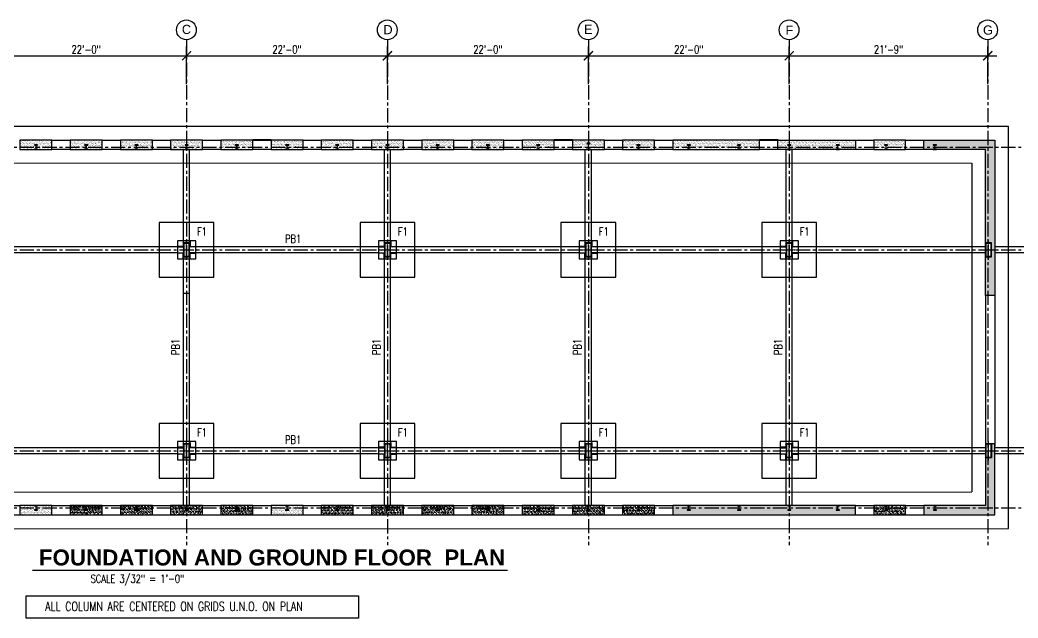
# Model space of a CAD drawing. Header units: inches. Extents: x 53231 to 57580, y 9630 to 11039.
# Drawn here: x 54947 to 56259, y 10253 to 11039 of the extents above; entities that cross this region are included whole.
import ezdxf
from ezdxf.enums import TextEntityAlignment as Align

# ---------------------------------------------------------------- set-up
doc = ezdxf.new("R2010")
doc.units = ezdxf.units.IN
doc.header["$MEASUREMENT"] = 0
doc.linetypes.add('CENTER', pattern=[2, 1.25, -0.25, 0.25, -0.25])
for name, color, linetype in [('A-HATCH RCC', 8, 'Continuous'), ('A-TEXT-P', 242, 'Continuous'), ('A-WALL-BLWK', 33, 'Continuous'), ('A-WALL-RAMPED EARTH', 4, 'Continuous'), ('A-WIN', 1, 'Continuous'), ('COLUMN', 4, 'Continuous'), ('GC', 3, 'Continuous'), ('Grid line', 1, 'CENTER'), ('GT', 4, 'Continuous'), ('HATCH', 253, 'Continuous'), ('L', 2, 'Continuous'), ('N-DIM-Z', 126, 'Continuous'), ('WALL', 7, 'Continuous')]:
    doc.layers.add(name, color=color, linetype=linetype)
doc.styles.add('3-32', font='simplex.shx', dxfattribs={"width": 0.75, "height": 10.6666})
doc.styles.add('ARIAL', font='arial.ttf')
doc.styles.add('dim', font='arial.ttf')
doc.dimstyles.new('3-32', dxfattribs={"dimtxt": 10.666667, "dimasz": 12, "dimexe": 12, "dimexo": 4, "dimgap": 2, "dimtad": 1, "dimdec": 4, "dimzin": 3, "dimdsep": 46, "dimlunit": 4, "dimtxsty": '3-32', "dimblk": 'ARCHTICK', "dimcen": 0.046875, "dimdle": 12, "dimclrd": 1, "dimclre": 1, "dimclrt": 2, "dimadec": 0, "dimazin": 0, "dimtfac": 0.75, "dimtdec": 4, "dimtmove": 2, "dimatfit": 3, "dimldrblk": 'ARCHTICK', "dimfxl": 1, "dimfrac": 1, "dimtolj": 1, "dimtzin": 0, "dimlwd": -1, "dimlwe": -1, "dimarcsym": 0})
pattern_1 = [(30.5, (0, 0), (0.2584454, 2.88020771), [0, -2.28, 0, -2.55, 0, -2.4375]), (0.5, (0, 0), (3.15077722, 3.87814304), [0, -1.23, 0, -2.055, 0, -0.7875]), (320.5, (-1.8312, 0.2248), (4.63742878, -0.56085233), [0, -0.75, 0, -2.7, 0, -3.525]), (310.5, (-1.8312, 0.225), (4.6360217, 0.75716824), [0, -0.375, 0, -1.77, 0, -2.025])]
pattern_2 = [(45, (0, 0), (-0.265165, 0.265165), [])]

# ---------------------------------------------------------------- blocks, each defined once
blk = doc.blocks.new('_ARCHTICK')
at = {"color": 0, "linetype": 'ByBlock', "const_width": 0.15}
blk.add_lwpolyline([(-0.5, -0.5), (0.5, 0.5)], dxfattribs=at)
blk = doc.blocks.new('*D11')
at = {"layer": 'DEFPOINTS', "color": 0, "transparency": 16777216}
for p in [(55166.2, 10991.8), (54902.2, 10950.3), (55166.2, 10950.3)]:
    blk.add_point(p, dxfattribs=at)
at = {"layer": 'N-DIM-Z', "color": 1, "transparency": 16777216}
for p, q in [((54902.2, 10954.3), (54902.2, 11003.8)), ((55166.2, 10954.3), (55166.2, 11003.8)), ((54890.2, 10991.8), (55178.2, 10991.8))]:
    blk.add_line(p, q, dxfattribs=at)
at = {"layer": 'N-DIM-Z', "color": 1, "transparency": 16777216, "xscale": 12, "yscale": 12, "zscale": 12, "rotation": 180}
blk.add_blockref('_ARCHTICK', (54902.2, 10991.8), dxfattribs=at)
at = {"layer": 'N-DIM-Z', "color": 1, "transparency": 16777216, "xscale": 12, "yscale": 12, "zscale": 12}
blk.add_blockref('_ARCHTICK', (55166.2, 10991.8), dxfattribs=at)
at = {"layer": 'N-DIM-Z', "color": 2, "transparency": 16777216, "insert": (55034.2, 11000.1), "char_height": 10.67, "attachment_point": 5, "style": '3-32'}
blk.add_mtext('\\A1;22\'-0"', dxfattribs=at)
blk = doc.blocks.new('*D12')
at = {"layer": 'DEFPOINTS', "color": 0, "transparency": 16777216}
for p in [(55430.2, 10991.8), (55166.2, 10950.3), (55430.2, 10950.3)]:
    blk.add_point(p, dxfattribs=at)
at = {"layer": 'N-DIM-Z', "color": 1, "transparency": 16777216}
for p, q in [((55166.2, 10954.3), (55166.2, 11003.8)), ((55430.2, 10954.3), (55430.2, 11003.8)), ((55154.2, 10991.8), (55442.2, 10991.8))]:
    blk.add_line(p, q, dxfattribs=at)
at = {"layer": 'N-DIM-Z', "color": 1, "transparency": 16777216, "xscale": 12, "yscale": 12, "zscale": 12, "rotation": 180}
blk.add_blockref('_ARCHTICK', (55166.2, 10991.8), dxfattribs=at)
at = {"layer": 'N-DIM-Z', "color": 1, "transparency": 16777216, "xscale": 12, "yscale": 12, "zscale": 12}
blk.add_blockref('_ARCHTICK', (55430.2, 10991.8), dxfattribs=at)
at = {"layer": 'N-DIM-Z', "color": 2, "transparency": 16777216, "insert": (55298.2, 11000.1), "char_height": 10.67, "attachment_point": 5, "style": '3-32'}
blk.add_mtext('\\A1;22\'-0"', dxfattribs=at)
blk = doc.blocks.new('*D13')
at = {"layer": 'DEFPOINTS', "color": 0, "transparency": 16777216}
for p in [(55694.2, 10991.8), (55430.2, 10950.3), (55694.2, 10950.3)]:
    blk.add_point(p, dxfattribs=at)
at = {"layer": 'N-DIM-Z', "color": 1, "transparency": 16777216}
for p, q in [((55430.2, 10954.3), (55430.2, 11003.8)), ((55694.2, 10954.3), (55694.2, 11003.8)), ((55418.2, 10991.8), (55706.2, 10991.8))]:
    blk.add_line(p, q, dxfattribs=at)
at = {"layer": 'N-DIM-Z', "color": 1, "transparency": 16777216, "xscale": 12, "yscale": 12, "zscale": 12, "rotation": 180}
blk.add_blockref('_ARCHTICK', (55430.2, 10991.8), dxfattribs=at)
at = {"layer": 'N-DIM-Z', "color": 1, "transparency": 16777216, "xscale": 12, "yscale": 12, "zscale": 12}
blk.add_blockref('_ARCHTICK', (55694.2, 10991.8), dxfattribs=at)
at = {"layer": 'N-DIM-Z', "color": 2, "transparency": 16777216, "insert": (55562.2, 11000.1), "char_height": 10.67, "attachment_point": 5, "style": '3-32'}
blk.add_mtext('\\A1;22\'-0"', dxfattribs=at)
blk = doc.blocks.new('*D14')
at = {"layer": 'DEFPOINTS', "color": 0, "transparency": 16777216}
for p in [(55958.2, 10991.8), (55694.2, 10950.3), (55958.2, 10950.3)]:
    blk.add_point(p, dxfattribs=at)
at = {"layer": 'N-DIM-Z', "color": 1, "transparency": 16777216}
for p, q in [((55694.2, 10954.3), (55694.2, 11003.8)), ((55958.2, 10954.3), (55958.2, 11003.8)), ((55682.2, 10991.8), (55970.2, 10991.8))]:
    blk.add_line(p, q, dxfattribs=at)
at = {"layer": 'N-DIM-Z', "color": 1, "transparency": 16777216, "xscale": 12, "yscale": 12, "zscale": 12, "rotation": 180}
blk.add_blockref('_ARCHTICK', (55694.2, 10991.8), dxfattribs=at)
at = {"layer": 'N-DIM-Z', "color": 1, "transparency": 16777216, "xscale": 12, "yscale": 12, "zscale": 12}
blk.add_blockref('_ARCHTICK', (55958.2, 10991.8), dxfattribs=at)
at = {"layer": 'N-DIM-Z', "color": 2, "transparency": 16777216, "insert": (55826.2, 11000.1), "char_height": 10.67, "attachment_point": 5, "style": '3-32'}
blk.add_mtext('\\A1;22\'-0"', dxfattribs=at)
blk = doc.blocks.new('*D15')
at = {"layer": 'DEFPOINTS', "color": 0, "transparency": 16777216}
for p in [(56219.2, 10991.8), (55958.2, 10950.3), (56219.2, 10950.3)]:
    blk.add_point(p, dxfattribs=at)
at = {"layer": 'N-DIM-Z', "color": 1, "transparency": 16777216}
for p, q in [((55958.2, 10954.3), (55958.2, 11003.8)), ((56219.2, 10954.3), (56219.2, 11003.8)), ((55946.2, 10991.8), (56231.2, 10991.8))]:
    blk.add_line(p, q, dxfattribs=at)
at = {"layer": 'N-DIM-Z', "color": 1, "transparency": 16777216, "xscale": 12, "yscale": 12, "zscale": 12, "rotation": 180}
blk.add_blockref('_ARCHTICK', (55958.2, 10991.8), dxfattribs=at)
at = {"layer": 'N-DIM-Z', "color": 1, "transparency": 16777216, "xscale": 12, "yscale": 12, "zscale": 12}
blk.add_blockref('_ARCHTICK', (56219.2, 10991.8), dxfattribs=at)
at = {"layer": 'N-DIM-Z', "color": 2, "transparency": 16777216, "insert": (56088.7, 11000.1), "char_height": 10.67, "attachment_point": 5, "style": '3-32'}
blk.add_mtext('\\A1;21\'-9"', dxfattribs=at)
blk = doc.blocks.new('A$C77EE556A')
at = {"layer": 'HATCH'}
h = blk.add_hatch(dxfattribs=at)
h.set_pattern_fill('_USER', color=1, scale=0.375, angle=45, style=0, pattern_type=0)
h.set_pattern_definition(pattern_2)
h.paths.add_polyline_path([(0.5, -0.5), (0.5, -17.5), (7.5, -17.5), (7.5, -0.5)], flags=16)
h.paths.add_polyline_path([(0, 0), (0, -18), (8, -18), (8, 0)])
at = {"layer": 'COLUMN'}
blk.add_lwpolyline([(0, 0), (0, -18), (8, -18), (8, 0), (0, 0)], dxfattribs=at)
blk.add_lwpolyline([(0.5, -0.5), (0.5, -17.5), (7.5, -17.5), (7.5, -0.5)], close=True, dxfattribs=at)
at = {"layer": 'Grid line'}
for p, q in [((4, -22), (4, 4)), ((-4, -9), (12, -9))]:
    blk.add_line(p, q, dxfattribs=at)
blk = doc.blocks.new('A$C48294E53')
at = {"layer": 'COLUMN', "color": 4}
blk.add_lwpolyline([(2.2, 7.6), (3.6, 7.6, -0.414214), (3.8, 7.4), (3.8, 2.5, -0.414214), (3.6, 2.3), (2.2, 2.3, 0.414214), (2, 2.2), (2, 2), (6.2, 2), (6.2, 2.2, 0.414214), (6, 2.3), (4.4, 2.3, -0.414214), (4.2, 2.5), (4.2, 7.4, -0.414214), (4.4, 7.6), (6, 7.6, 0.414214), (6.2, 7.8), (6.2, 8), (2, 8), (2, 7.8, 0.414214)], format="xyb", close=True, dxfattribs=at)
blk = doc.blocks.new('A$C0EAF4FF9')
at = {"layer": 'Grid line'}
h = blk.add_hatch(dxfattribs=at)
h.set_pattern_fill('_USER', color=256, scale=0.25, angle=45, style=0, pattern_type=0)
h.set_pattern_definition([(45, (0, 0), (-0.176777, 0.176777), [])])
edge = h.paths.add_edge_path()
edge.add_line((2.2, 7.7), (3.6, 7.7))
edge.add_arc((3.6, 7.5), 0.188, 0, 90, ccw=False)
edge.add_line((3.8, 7.5), (3.8, 2.6))
edge.add_arc((3.6, 2.6), 0.188, -90, 0, ccw=False)
edge.add_line((3.6, 2.4), (2.2, 2.4))
edge.add_arc((2.2, 2.2), 0.187, 90, 180)
edge.add_line((2, 2.2), (2, 2.1))
edge.add_line((2, 2.1), (6.2, 2.1))
edge.add_line((6.2, 2.1), (6.2, 2.2))
edge.add_arc((6, 2.2), 0.188, 0, 90)
edge.add_line((6, 2.4), (4.4, 2.4))
edge.add_arc((4.4, 2.6), 0.188, 180, 270, ccw=False)
edge.add_line((4.2, 2.6), (4.2, 7.5))
edge.add_arc((4.4, 7.5), 0.188, 90, 180, ccw=False)
edge.add_line((4.4, 7.7), (6, 7.7))
edge.add_arc((6, 7.9), 0.187, 270, 360)
edge.add_line((6.2, 7.9), (6.2, 8.1))
edge.add_line((6.2, 8.1), (2, 8.1))
edge.add_line((2, 8.1), (2, 7.9))
edge.add_arc((2.2, 7.9), 0.188, 180, 270)
blk.add_blockref('A$C48294E53', (0, 0.1), dxfattribs=at)
blk = doc.blocks.new('A$C56BC41D7')
at = {"layer": 'HATCH'}
h = blk.add_hatch(dxfattribs=at)
h.set_pattern_fill('_USER', color=1, scale=0.375, angle=45, style=0, pattern_type=0)
h.set_pattern_definition(pattern_2)
edge = h.paths.add_edge_path()
edge.add_line((0.5, 6.8), (0.5, 0.8))
edge.add_arc((0.8, 0.8), 0.25, 180, 270)
edge.add_line((0.8, 0.5), (6.8, 0.5))
edge.add_arc((6.8, 0.2), 0.25, 0, 90, ccw=False)
edge.add_line((7, 0.2), (7, 0))
edge.add_line((7, 0), (0, 0))
edge.add_line((0, 0), (0, 7))
edge.add_line((0, 7), (0.2, 7))
edge.add_arc((0.2, 6.8), 0.25, 0, 90, ccw=False)
at = {"layer": 'COLUMN', "color": 4}
blk.add_lwpolyline([(0, 0), (0, 7), (0.2, 7, -0.414214), (0.5, 6.8), (0.5, 0.8, 0.414214), (0.8, 0.5), (6.8, 0.5, -0.414214), (7, 0.2), (7, 0)], format="xyb", close=True, dxfattribs=at)
blk = doc.blocks.new('A$C0E0D12C3')
at = {"layer": 'Grid line', "color": 4, "xscale": -1}
blk.add_blockref('A$C56BC41D7', (-4, 4), dxfattribs=at)
at = {"layer": 'Grid line'}
blk.add_blockref('A$C77EE556A', (-4, 9), dxfattribs=at)
at = {"layer": 'Grid line', "color": 4}
blk.add_blockref('A$C56BC41D7', (4, 4), dxfattribs=at)
at = {"layer": 'Grid line', "color": 4, "rotation": 180}
blk.add_blockref('A$C56BC41D7', (-4, -4), dxfattribs=at)
at = {"layer": 'Grid line', "color": 4, "xscale": -1, "rotation": 180}
blk.add_blockref('A$C56BC41D7', (4, -4), dxfattribs=at)

msp = doc.modelspace()

# ---------------------------------------------------------------- hatches: boundary and pattern name
at = {"layer": 'A-HATCH RCC'}
h = msp.add_hatch(dxfattribs=at)
h.set_pattern_fill('AR-SAND,_O', color=8, scale=1.5, angle=353, double=1)
h.set_pattern_definition(pattern_1)
h.paths.add_polyline_path([(54989.19013095, 10868.79055706), (54989.19013095, 10880.79055706), (54947.19013095, 10880.79055706), (54947.19013095, 10868.79055706)])
h = msp.add_hatch(dxfattribs=at)
h.set_pattern_fill('AR-SAND,_O', color=8, scale=1.5, angle=353, double=1)
h.set_pattern_definition(pattern_1)
h.paths.add_polyline_path([(55055.19013095, 10868.79055706), (55055.19013095, 10880.79055706), (55013.19013095, 10880.79055706), (55013.19013095, 10868.79055706)])
h = msp.add_hatch(dxfattribs=at)
h.set_pattern_fill('AR-SAND,_O', color=8, scale=1.5, angle=353, double=1)
h.set_pattern_definition(pattern_1)
h.paths.add_polyline_path([(55121.19013095, 10868.79055706), (55121.19013095, 10880.79055706), (55079.19013095, 10880.79055706), (55079.19013095, 10868.79055706)])
h = msp.add_hatch(dxfattribs=at)
h.set_pattern_fill('AR-SAND,_O', color=8, scale=1.5, angle=353, double=1)
h.set_pattern_definition(pattern_1)
h.paths.add_polyline_path([(55187.19013095, 10868.79055706), (55187.19013095, 10880.79055706), (55145.19013095, 10880.79055706), (55145.19013095, 10868.79055706)])
h = msp.add_hatch(dxfattribs=at)
h.set_pattern_fill('AR-SAND,_O', color=8, scale=1.5, angle=353, double=1)
h.set_pattern_definition(pattern_1)
h.paths.add_polyline_path([(55253.19013095, 10868.79055706), (55253.19013095, 10880.79055706), (55211.19013095, 10880.79055706), (55211.19013095, 10868.79055706)])
h = msp.add_hatch(dxfattribs=at)
h.set_pattern_fill('AR-SAND,_O', color=8, scale=1.5, angle=353, double=1)
h.set_pattern_definition(pattern_1)
h.paths.add_polyline_path([(55319.19013095, 10868.79055706), (55319.19013095, 10880.79055706), (55277.19013095, 10880.79055706), (55277.19013095, 10868.79055706)])
h = msp.add_hatch(dxfattribs=at)
h.set_pattern_fill('AR-SAND,_O', color=8, scale=1.5, angle=353, double=1)
h.set_pattern_definition(pattern_1)
h.paths.add_polyline_path([(55385.19013095, 10868.79055706), (55385.19013095, 10880.79055706), (55343.19013095, 10880.79055706), (55343.19013095, 10868.79055706)])
h = msp.add_hatch(dxfattribs=at)
h.set_pattern_fill('AR-SAND,_O', color=8, scale=1.5, angle=353, double=1)
h.set_pattern_definition(pattern_1)
h.paths.add_polyline_path([(55451.19013095, 10868.79055706), (55451.19013095, 10880.79055706), (55409.19013095, 10880.79055706), (55409.19013095, 10868.79055706)])
h = msp.add_hatch(dxfattribs=at)
h.set_pattern_fill('AR-SAND,_O', color=8, scale=1.5, angle=353, double=1)
h.set_pattern_definition(pattern_1)
h.paths.add_polyline_path([(55517.19013095, 10868.79055706), (55517.19013095, 10880.79055706), (55475.19013095, 10880.79055706), (55475.19013095, 10868.79055706)])
h = msp.add_hatch(dxfattribs=at)
h.set_pattern_fill('AR-SAND,_O', color=8, scale=1.5, angle=353, double=1)
h.set_pattern_definition(pattern_1)
h.paths.add_polyline_path([(55583.19013095, 10868.79055706), (55583.19013095, 10880.79055706), (55541.19013095, 10880.79055706), (55541.19013095, 10868.79055706)])
h = msp.add_hatch(dxfattribs=at)
h.set_pattern_fill('AR-SAND,_O', color=8, scale=1.5, angle=353, double=1)
h.set_pattern_definition(pattern_1)
h.paths.add_polyline_path([(55649.19013095, 10868.79055706), (55649.19013095, 10880.79055706), (55607.19013095, 10880.79055706), (55607.19013095, 10868.79055706)])
h = msp.add_hatch(dxfattribs=at)
h.set_pattern_fill('AR-SAND,_O', color=8, scale=1.5, angle=353, double=1)
h.set_pattern_definition(pattern_1)
h.paths.add_polyline_path([(55715.19013095, 10868.79055706), (55715.19013095, 10880.79055706), (55673.19013095, 10880.79055706), (55673.19013095, 10868.79055706)])
h = msp.add_hatch(dxfattribs=at)
h.set_pattern_fill('AR-SAND,_O', color=8, scale=1.5, angle=353, double=1)
h.set_pattern_definition(pattern_1)
h.paths.add_polyline_path([(55781.19013095, 10868.79055706), (55781.19013095, 10880.79055706), (55739.19013095, 10880.79055706), (55739.19013095, 10868.79055706)])
h = msp.add_hatch(dxfattribs=at)
h.set_pattern_fill('AR-SAND,_O', color=8, scale=1.5, angle=353, double=1)
h.set_pattern_definition(pattern_1)
h.paths.add_polyline_path([(55919.19013095, 10875.79055706), (55919.19013095, 10880.79055706), (55805.19013095, 10880.79055706), (55805.19013095, 10868.79055706), (55919.19013095, 10868.79055706)])
h = msp.add_hatch(dxfattribs=at)
h.set_pattern_fill('AR-SAND,_O', color=8, scale=1.5, angle=353, double=1)
h.set_pattern_definition(pattern_1)
h.paths.add_polyline_path([(55943.19013095, 10880.79055706), (56045.19013095, 10880.79055706), (56045.19013095, 10868.79055706), (55943.19013095, 10868.79055706), (55943.19013095, 10875.79055706)])
h = msp.add_hatch(dxfattribs=at)
h.set_pattern_fill('AR-SAND,_O', color=8, scale=1.5, angle=353, double=1)
h.set_pattern_definition(pattern_1)
h.paths.add_polyline_path([(56111.19013095, 10868.79055706), (56111.19013095, 10880.79055706), (56069.19013095, 10880.79055706), (56069.19013095, 10868.79055706)])
h = msp.add_hatch(dxfattribs=at)
h.set_pattern_fill('AR-SAND,_O', color=8, scale=1.5, angle=353, double=1)
h.set_pattern_definition(pattern_1)
h.paths.add_polyline_path([(56216.19013095, 10727.79055706), (56224.19013095, 10727.79055706), (56224.19013095, 10745.79055706), (56216.19013095, 10745.79055706), (56216.19013095, 10868.79055706), (56135.19013095, 10868.79055706), (56135.19013095, 10880.79055706), (56228.19013095, 10880.79055706), (56228.19013095, 10676.79055706), (56216.19013095, 10676.79055706)])
h = msp.add_hatch(dxfattribs=at)
h.set_pattern_fill('AR-SAND,_O', color=8, scale=1.5, angle=353, double=1)
h.set_pattern_definition(pattern_1)
h.paths.add_polyline_path([(56224.19013095, 10481.79055706), (56224.19013095, 10463.79055706), (56216.19013095, 10463.79055706), (56216.19013095, 10400.79055706), (56135.19013095, 10400.79055706), (56135.19013095, 10388.79055706), (56228.19013095, 10388.79055706), (56228.19013095, 10481.79055706)])
h = msp.add_hatch(dxfattribs=at)
h.set_pattern_fill('AR-SAND,_O', color=8, scale=1.5, angle=353, double=1)
h.set_pattern_definition(pattern_1)
h.paths.add_polyline_path([(54989.19013095, 10388.79055706), (54989.19013095, 10400.79055706), (54947.19013095, 10400.79055706), (54947.19013095, 10388.79055706)])
h = msp.add_hatch(dxfattribs=at)
h.set_pattern_fill('AR-SAND,_O', color=8, scale=1.5, angle=353, double=1)
h.set_pattern_definition(pattern_1)
h.paths.add_polyline_path([(55055.19013095, 10388.79055706), (55055.19013095, 10400.79055706), (55013.19013095, 10400.79055706), (55013.19013095, 10388.79055706)])
h = msp.add_hatch(dxfattribs=at)
h.set_pattern_fill('AR-SAND,_O', color=8, scale=1.5, angle=353, double=1)
h.set_pattern_definition(pattern_1)
h.paths.add_polyline_path([(55121.19013095, 10388.79055706), (55121.19013095, 10400.79055706), (55079.19013095, 10400.79055706), (55079.19013095, 10388.79055706)])
h = msp.add_hatch(dxfattribs=at)
h.set_pattern_fill('AR-SAND,_O', color=8, scale=1.5, angle=353, double=1)
h.set_pattern_definition(pattern_1)
h.paths.add_polyline_path([(55187.19013095, 10388.79055706), (55187.19013095, 10400.79055706), (55145.19013095, 10400.79055706), (55145.19013095, 10388.79055706)])
h = msp.add_hatch(dxfattribs=at)
h.set_pattern_fill('AR-SAND,_O', color=8, scale=1.5, angle=353, double=1)
h.set_pattern_definition(pattern_1)
h.paths.add_polyline_path([(55253.19013095, 10388.79055706), (55253.19013095, 10400.79055706), (55211.19013095, 10400.79055706), (55211.19013095, 10388.79055706)])
h = msp.add_hatch(dxfattribs=at)
h.set_pattern_fill('AR-SAND,_O', color=8, scale=1.5, angle=353, double=1)
h.set_pattern_definition(pattern_1)
h.paths.add_polyline_path([(55319.19013095, 10388.79055706), (55319.19013095, 10400.79055706), (55277.19013095, 10400.79055706), (55277.19013095, 10388.79055706)])
h = msp.add_hatch(dxfattribs=at)
h.set_pattern_fill('AR-SAND,_O', color=8, scale=1.5, angle=353, double=1)
h.set_pattern_definition(pattern_1)
h.paths.add_polyline_path([(55385.19013095, 10388.79055706), (55385.19013095, 10400.79055706), (55343.19013095, 10400.79055706), (55343.19013095, 10388.79055706)])
h = msp.add_hatch(dxfattribs=at)
h.set_pattern_fill('AR-SAND,_O', color=8, scale=1.5, angle=353, double=1)
h.set_pattern_definition(pattern_1)
h.paths.add_polyline_path([(55451.19013095, 10388.79055706), (55451.19013095, 10400.79055706), (55409.19013095, 10400.79055706), (55409.19013095, 10388.79055706)])
h = msp.add_hatch(dxfattribs=at)
h.set_pattern_fill('AR-SAND,_O', color=8, scale=1.5, angle=353, double=1)
h.set_pattern_definition(pattern_1)
h.paths.add_polyline_path([(55517.19013095, 10388.79055706), (55517.19013095, 10400.79055706), (55475.19013095, 10400.79055706), (55475.19013095, 10388.79055706)])
h = msp.add_hatch(dxfattribs=at)
h.set_pattern_fill('AR-SAND,_O', color=8, scale=1.5, angle=353, double=1)
h.set_pattern_definition(pattern_1)
h.paths.add_polyline_path([(55583.19013095, 10388.79055706), (55583.19013095, 10400.79055706), (55541.19013095, 10400.79055706), (55541.19013095, 10388.79055706)])
h = msp.add_hatch(dxfattribs=at)
h.set_pattern_fill('AR-SAND,_O', color=8, scale=1.5, angle=353, double=1)
h.set_pattern_definition(pattern_1)
h.paths.add_polyline_path([(55649.19013095, 10388.79055706), (55649.19013095, 10400.79055706), (55607.19013095, 10400.79055706), (55607.19013095, 10388.79055706)])
h = msp.add_hatch(dxfattribs=at)
h.set_pattern_fill('AR-SAND,_O', color=8, scale=1.5, angle=353, double=1)
h.set_pattern_definition(pattern_1)
h.paths.add_polyline_path([(55715.19013095, 10388.79055706), (55715.19013095, 10400.79055706), (55673.19013095, 10400.79055706), (55673.19013095, 10388.79055706)])
h = msp.add_hatch(dxfattribs=at)
h.set_pattern_fill('AR-SAND,_O', color=8, scale=1.5, angle=353, double=1)
h.set_pattern_definition(pattern_1)
h.paths.add_polyline_path([(55781.19013095, 10388.79055706), (55781.19013095, 10400.79055706), (55739.19013095, 10400.79055706), (55739.19013095, 10388.79055706)])
h = msp.add_hatch(dxfattribs=at)
h.set_pattern_fill('AR-SAND,_O', color=8, scale=1.5, angle=353, double=1)
h.set_pattern_definition(pattern_1)
h.paths.add_polyline_path([(56045.19013095, 10388.79055706), (56045.19013095, 10400.79055706), (55805.19013095, 10400.79055706), (55805.19013095, 10388.79055706)])
h = msp.add_hatch(dxfattribs=at)
h.set_pattern_fill('AR-SAND,_O', color=8, scale=1.5, angle=353, double=1)
h.set_pattern_definition(pattern_1)
h.paths.add_polyline_path([(56111.19013095, 10388.79055706), (56111.19013095, 10400.79055706), (56069.19013095, 10400.79055706), (56069.19013095, 10388.79055706)])

# ---------------------------------------------------------------- linework, layer by layer
at = {"layer": 'A-TEXT-P', "color": 4}
msp.add_line((54963.77739983, 10315.68273102), (55587.74114269, 10315.68273102), dxfattribs=at)
at = {"layer": 'A-TEXT-P', "color": 2}
msp.add_lwpolyline([(54955.21226758, 10253.00698555), (54955.21226758, 10282.37592471), (55392.12065987, 10282.37592471), (55392.12065987, 10253.00698555), (54955.21226758, 10253.00698555)], close=True, dxfattribs=at)
at = {"layer": 'A-WALL-BLWK'}
msp.add_line((55163.19013095, 10679.79055706), (55169.19013095, 10679.79055706), dxfattribs=at)
at = {"layer": 'A-WALL-RAMPED EARTH'}
for points in [[(54989.19013095, 10868.79055706), (54989.19013095, 10880.79055706), (54947.19013095, 10880.79055706), (54947.19013095, 10868.79055706)], [(55055.19013095, 10868.79055706), (55055.19013095, 10880.79055706), (55013.19013095, 10880.79055706), (55013.19013095, 10868.79055706)], [(55121.19013095, 10868.79055706), (55121.19013095, 10880.79055706), (55079.19013095, 10880.79055706), (55079.19013095, 10868.79055706)], [(55187.19013095, 10868.79055706), (55187.19013095, 10880.79055706), (55145.19013095, 10880.79055706), (55145.19013095, 10868.79055706)], [(55253.19013095, 10868.79055706), (55253.19013095, 10880.79055706), (55211.19013095, 10880.79055706), (55211.19013095, 10868.79055706)], [(55319.19013095, 10868.79055706), (55319.19013095, 10880.79055706), (55277.19013095, 10880.79055706), (55277.19013095, 10868.79055706)], [(55385.19013095, 10868.79055706), (55385.19013095, 10880.79055706), (55343.19013095, 10880.79055706), (55343.19013095, 10868.79055706)], [(55451.19013095, 10868.79055706), (55451.19013095, 10880.79055706), (55409.19013095, 10880.79055706), (55409.19013095, 10868.79055706)], [(55517.19013095, 10868.79055706), (55517.19013095, 10880.79055706), (55475.19013095, 10880.79055706), (55475.19013095, 10868.79055706)], [(55583.19013095, 10868.79055706), (55583.19013095, 10880.79055706), (55541.19013095, 10880.79055706), (55541.19013095, 10868.79055706)], [(55649.19013095, 10868.79055706), (55649.19013095, 10880.79055706), (55607.19013095, 10880.79055706), (55607.19013095, 10868.79055706)], [(55715.19013095, 10868.79055706), (55715.19013095, 10880.79055706), (55673.19013095, 10880.79055706), (55673.19013095, 10868.79055706)], [(55781.19013095, 10868.79055706), (55781.19013095, 10880.79055706), (55739.19013095, 10880.79055706), (55739.19013095, 10868.79055706)], [(55919.19013095, 10880.79055706), (55805.19013095, 10880.79055706), (55805.19013095, 10868.79055706), (55919.19013095, 10868.79055706), (55919.19013095, 10875.79055706)], [(55943.19013095, 10880.79055706), (56045.19013095, 10880.79055706), (56045.19013095, 10868.79055706), (55943.19013095, 10868.79055706), (55943.19013095, 10875.79055706)], [(56111.19013095, 10868.79055706), (56111.19013095, 10880.79055706), (56069.19013095, 10880.79055706), (56069.19013095, 10868.79055706)], [(54989.19013095, 10388.79055706), (54989.19013095, 10400.79055706), (54947.19013095, 10400.79055706), (54947.19013095, 10388.79055706)], [(55055.19013095, 10388.79055706), (55055.19013095, 10400.79055706), (55013.19013095, 10400.79055706), (55013.19013095, 10388.79055706)], [(55121.19013095, 10388.79055706), (55121.19013095, 10400.79055706), (55079.19013095, 10400.79055706), (55079.19013095, 10388.79055706)], [(55187.19013095, 10388.79055706), (55187.19013095, 10400.79055706), (55145.19013095, 10400.79055706), (55145.19013095, 10388.79055706)], [(55253.19013095, 10388.79055706), (55253.19013095, 10400.79055706), (55211.19013095, 10400.79055706), (55211.19013095, 10388.79055706)], [(55319.19013095, 10388.79055706), (55319.19013095, 10400.79055706), (55277.19013095, 10400.79055706), (55277.19013095, 10388.79055706)], [(55385.19013095, 10388.79055706), (55385.19013095, 10400.79055706), (55343.19013095, 10400.79055706), (55343.19013095, 10388.79055706)], [(55451.19013095, 10388.79055706), (55451.19013095, 10400.79055706), (55409.19013095, 10400.79055706), (55409.19013095, 10388.79055706)], [(55517.19013095, 10388.79055706), (55517.19013095, 10400.79055706), (55475.19013095, 10400.79055706), (55475.19013095, 10388.79055706)], [(55583.19013095, 10388.79055706), (55583.19013095, 10400.79055706), (55541.19013095, 10400.79055706), (55541.19013095, 10388.79055706)], [(55649.19013095, 10388.79055706), (55649.19013095, 10400.79055706), (55607.19013095, 10400.79055706), (55607.19013095, 10388.79055706)], [(55715.19013095, 10388.79055706), (55715.19013095, 10400.79055706), (55673.19013095, 10400.79055706), (55673.19013095, 10388.79055706)], [(55781.19013095, 10388.79055706), (55781.19013095, 10400.79055706), (55739.19013095, 10400.79055706), (55739.19013095, 10388.79055706)], [(56045.19013095, 10388.79055706), (56045.19013095, 10400.79055706), (55805.19013095, 10400.79055706), (55805.19013095, 10388.79055706)], [(56111.19013095, 10388.79055706), (56111.19013095, 10400.79055706), (56069.19013095, 10400.79055706), (56069.19013095, 10388.79055706)]]:
    msp.add_lwpolyline(points, close=True, dxfattribs=at)
for points in [[(56216.19013095, 10727.79055706), (56224.19013095, 10727.79055706), (56224.19013095, 10745.79055706), (56216.19013095, 10745.79055706), (56216.19013095, 10868.79055706), (56135.19013095, 10868.79055706), (56135.19013095, 10880.79055706), (56228.19013095, 10880.79055706), (56228.19013095, 10676.79055706), (56216.19013095, 10676.79055706), (56216.19013095, 10727.79055706)], [(56216.19013095, 10727.79055706), (56216.19013095, 10745.79055706)], [(56224.19013095, 10481.79055706), (56224.19013095, 10463.79055706), (56216.19013095, 10463.79055706), (56216.19013095, 10400.79055706), (56135.19013095, 10400.79055706), (56135.19013095, 10388.79055706), (56228.19013095, 10388.79055706), (56228.19013095, 10481.79055706), (56224.19013095, 10481.79055706)], [(56224.19013095, 10481.79055706), (56216.19013095, 10481.79055706), (56216.19013095, 10463.79055706)], [(56224.19013095, 10481.79055706), (56224.19013095, 10463.79055706), (56216.19013095, 10463.79055706)]]:
    msp.add_lwpolyline(points, dxfattribs=at)
at = {"layer": 'A-WIN', "color": 175}
for points in [[(55253.19013095, 10880.79055706), (55253.19013095, 10881.79055706), (55277.19013095, 10881.79055706), (55277.19013095, 10880.79055706)], [(55649.19013095, 10880.79055706), (55649.19013095, 10881.79055706), (55673.19013095, 10881.79055706), (55673.19013095, 10880.79055706)], [(55919.19013095, 10880.79055706), (55919.19013095, 10881.79055706), (55943.19013095, 10881.79055706), (55943.19013095, 10880.79055706)]]:
    msp.add_lwpolyline(points, dxfattribs=at)
at = {"layer": 'GC'}
for centre in [(55165.93015093, 11025.80711521), (55429.93015093, 11025.80711521), (55693.93015093, 11025.80711521), (55957.93015093, 11025.80711521), (56218.93015093, 11025.80711521)]:
    msp.add_circle(centre, 13, dxfattribs=at)
at = {"layer": 'Grid line', "ltscale": 15}
for p, q in [((55166.19013095, 11013.08804793), (55166.19013095, 10348.79055706)), ((55430.19013095, 11012.82825924), (55430.19013095, 10348.79055706)), ((55694.19013095, 11013.08804793), (55694.19013095, 10348.79055706)), ((55958.19013095, 11013.08804793), (55958.19013095, 10348.79055706)), ((56219.19013095, 11013.08804793), (56219.19013095, 10348.79055706)), ((54496.85257753, 10871.79055706), (56673.74056295, 10871.79055706)), ((54496.85257753, 10736.79055706), (56617.82173203, 10736.79055706)), ((54496.85257753, 10472.79055706), (56508.46935156, 10472.79055706)), ((54496.85257753, 10397.79055706), (56477.40333438, 10397.79055706))]:
    msp.add_line(p, q, dxfattribs=at)
at = {"layer": 'L', "color": 2}
for p, q in [((54989.19013095, 10880.90348073), (55013.19013095, 10880.90348073)), ((55055.19013095, 10880.90348073), (55079.19013095, 10880.90348073)), ((55121.19013095, 10880.90348073), (55145.19013095, 10880.90348073)), ((55187.19013095, 10880.90348073), (55211.19013095, 10880.90348073)), ((55253.19013095, 10880.90348073), (55277.19013095, 10880.90348073)), ((55319.19013095, 10880.90348073), (55343.19013095, 10880.90348073)), ((55385.19013095, 10880.90348073), (55409.19013095, 10880.90348073)), ((55451.19013095, 10880.90348073), (55475.19013095, 10880.90348073)), ((55517.19013095, 10880.90348073), (55541.19013095, 10880.90348073)), ((55583.19013095, 10880.90348073), (55607.19013095, 10880.90348073)), ((55649.19013095, 10880.90348073), (55673.19013095, 10880.90348073)), ((55715.19013095, 10880.90348073), (55739.19013095, 10880.90348073)), ((55781.19013095, 10880.90348073), (55805.19013095, 10880.90348073)), ((55919.19013095, 10880.90348073), (55943.19013095, 10880.90348073)), ((56045.19013095, 10880.90348073), (56069.19013095, 10880.90348073)), ((56111.19013095, 10880.90348073), (56135.19013095, 10880.90348073)), ((56135.19013095, 10880.90348073), (56159.19013095, 10880.90348073)), ((54989.19013095, 10868.90348073), (55013.19013095, 10868.90348073)), ((55055.19013095, 10868.90348073), (55079.19013095, 10868.90348073)), ((55121.19013095, 10868.90348073), (55145.19013095, 10868.90348073)), ((55187.19013095, 10868.90348073), (55211.19013095, 10868.90348073)), ((55253.19013095, 10868.90348073), (55277.19013095, 10868.90348073)), ((55319.19013095, 10868.90348073), (55343.19013095, 10868.90348073)), ((55385.19013095, 10868.90348073), (55409.19013095, 10868.90348073)), ((55451.19013095, 10868.90348073), (55475.19013095, 10868.90348073)), ((55517.19013095, 10868.90348073), (55541.19013095, 10868.90348073)), ((55583.19013095, 10868.90348073), (55607.19013095, 10868.90348073)), ((55649.19013095, 10868.90348073), (55673.19013095, 10868.90348073)), ((55715.19013095, 10868.90348073), (55739.19013095, 10868.90348073)), ((55781.19013095, 10868.90348073), (55805.19013095, 10868.90348073)), ((55919.19013095, 10868.90348073), (55943.19013095, 10868.90348073)), ((56045.19013095, 10868.90348073), (56069.19013095, 10868.90348073)), ((56111.19013095, 10868.90348073), (56135.19013095, 10868.90348073)), ((56135.19013095, 10868.90348073), (56159.19013095, 10868.90348073)), ((56216.19013095, 10676.79055706), (56216.19013095, 10480.79055706)), ((56228.19013095, 10676.79055706), (56228.19013095, 10478.79055706)), ((54923.19013095, 10400.79055706), (54947.19013095, 10400.79055706)), ((54923.19013095, 10388.79055706), (54947.19013095, 10388.79055706)), ((54989.19013095, 10400.79055707), (55013.19013095, 10400.79055707)), ((54989.19013095, 10388.79055707), (55013.19013095, 10388.79055707)), ((55055.19013095, 10400.79055706), (55079.19013095, 10400.79055706)), ((55055.19013095, 10388.79055706), (55079.19013095, 10388.79055706)), ((55121.19013095, 10400.79055706), (55145.19013095, 10400.79055706)), ((55121.19013095, 10388.79055706), (55145.19013095, 10388.79055706)), ((55187.19013095, 10400.79055706), (55211.19013095, 10400.79055706)), ((55187.19013095, 10388.79055706), (55211.19013095, 10388.79055706)), ((55253.19013095, 10400.79055706), (55277.19013095, 10400.79055706)), ((55253.19013095, 10388.79055706), (55277.19013095, 10388.79055706)), ((55319.19013095, 10400.79055707), (55343.19013095, 10400.79055707)), ((55319.19013095, 10388.79055707), (55343.19013095, 10388.79055707)), ((55385.19013095, 10400.79055707), (55409.19013095, 10400.79055707)), ((55385.19013095, 10388.79055707), (55409.19013095, 10388.79055707)), ((55385.19013095, 10388.79055706), (55409.19013095, 10388.79055706)), ((55451.19013095, 10400.79055706), (55475.19013095, 10400.79055706)), ((55451.19013095, 10388.79055706), (55475.19013095, 10388.79055706)), ((55517.19013095, 10400.79055707), (55541.19013095, 10400.79055707)), ((55517.19013095, 10388.79055707), (55541.19013095, 10388.79055707)), ((55583.19013095, 10400.79055706), (55607.19013095, 10400.79055706)), ((55583.19013095, 10388.79055706), (55607.19013095, 10388.79055706)), ((55649.19013095, 10400.79055706), (55673.19013095, 10400.79055706)), ((55649.19013095, 10388.79055706), (55673.19013095, 10388.79055706)), ((55715.19013095, 10400.79055706), (55739.19013095, 10400.79055706)), ((55715.19013095, 10388.79055706), (55739.19013095, 10388.79055706)), ((55781.19013095, 10400.79055706), (55805.19013095, 10400.79055706)), ((55781.19013095, 10388.79055706), (55805.19013095, 10388.79055706)), ((56045.19013095, 10400.79055706), (56069.19013095, 10400.79055706)), ((56045.19013095, 10388.79055706), (56069.19013095, 10388.79055706)), ((56111.19013095, 10400.79055706), (56135.19013095, 10400.79055706)), ((56111.19013095, 10388.79055706), (56135.19013095, 10388.79055706))]:
    msp.add_line(p, q, dxfattribs=at)
at = {"layer": 'WALL', "color": 3}
for p, q in [((56246.19013095, 10898.79055706), (54614.19013095, 10898.79055706)), ((56246.19013095, 10370.75745703), (56246.19013095, 10898.79055706)), ((55162.19013095, 10748.79055706), (55162.19013095, 10868.79055706)), ((55170.19013095, 10748.79055706), (55170.19013095, 10868.79055706)), ((55426.19013095, 10748.79055706), (55426.19013095, 10868.79055706)), ((55434.19013095, 10748.79055706), (55434.19013095, 10868.79055706)), ((55690.19013095, 10748.79055706), (55690.19013095, 10868.79055706)), ((55698.19013095, 10748.79055706), (55698.19013095, 10868.79055706)), ((55954.19013095, 10748.79055706), (55954.19013095, 10868.79055706)), ((55962.19013095, 10748.79055706), (55962.19013095, 10868.79055706)), ((54661.69013095, 10851.28927285), (56198.1899015, 10850.796331)), ((56198.1899015, 10850.796331), (56198.18439291, 10418.78481818)), ((55154.19013095, 10740.79055706), (54907.69013095, 10740.79055706)), ((55154.19013095, 10732.79055707), (54907.69013095, 10732.79055707)), ((55418.19013095, 10740.79055706), (55171.69013095, 10740.79055706)), ((55418.19013095, 10732.79055707), (55171.69013095, 10732.79055707)), ((55682.19013095, 10740.79055706), (55435.69013095, 10740.79055706)), ((55682.19013095, 10732.79055707), (55435.69013095, 10732.79055707)), ((55946.19013095, 10740.79055706), (55699.69013095, 10740.79055706)), ((55946.19013095, 10732.79055707), (55699.69013095, 10732.79055707)), ((56216.19013095, 10740.79055706), (55970.19013095, 10740.79055706)), ((56216.19013095, 10732.79055707), (55970.19013095, 10732.79055707)), ((56450.79632823, 10740.79055706), (56228.19013095, 10740.79055706)), ((56447.48261974, 10732.79055707), (56228.19013095, 10732.79055707)), ((55162.19013095, 10484.79055706), (55162.19013095, 10724.79055706)), ((55170.19013095, 10484.79055706), (55170.19013095, 10724.79055706)), ((55426.19013095, 10484.79055706), (55426.19013095, 10724.79055706)), ((55434.19013095, 10484.79055706), (55434.19013095, 10724.79055706)), ((55690.19013095, 10484.79055706), (55690.19013095, 10724.79055706)), ((55698.19013095, 10484.79055706), (55698.19013095, 10724.79055706)), ((55954.19013095, 10484.79055706), (55954.19013095, 10724.79055706)), ((55962.19013095, 10484.79055706), (55962.19013095, 10724.79055706)), ((55155.19013095, 10476.79055706), (54908.69013095, 10476.79055706)), ((55155.19013095, 10468.79055706), (54908.69013095, 10468.79055706)), ((55418.19013095, 10476.79055706), (55171.69013095, 10476.79055706)), ((55418.19013095, 10468.79055706), (55171.69013095, 10468.79055706)), ((55682.19013095, 10476.79055706), (55435.69013095, 10476.79055706)), ((55682.19013095, 10468.79055707), (55435.69013095, 10468.79055707)), ((55946.19013095, 10476.79055706), (55699.69013095, 10476.79055706)), ((55946.19013095, 10468.79055706), (55699.69013095, 10468.79055706)), ((56216.19013095, 10476.79055706), (55970.19013095, 10476.79055706)), ((56216.19013095, 10468.79055706), (55970.19013095, 10468.79055706)), ((56341.44394777, 10476.79055706), (56228.19013095, 10476.79055706)), ((56338.13023927, 10468.79055706), (56228.19013095, 10468.79055706)), ((55162.19013095, 10400.79055706), (55162.19013095, 10460.79055706)), ((55170.19013095, 10400.79055706), (55170.19013095, 10460.79055706)), ((55426.19013095, 10400.79055706), (55426.19013095, 10460.79055706)), ((55434.19013095, 10400.79055706), (55434.19013095, 10460.79055706)), ((55690.19013095, 10400.79055706), (55690.19013095, 10460.79055706)), ((55698.19013095, 10400.79055706), (55698.19013095, 10460.79055706)), ((55954.19013095, 10400.79055706), (55954.19013095, 10460.79055706)), ((55962.19013095, 10400.79055706), (55962.19013095, 10460.79055706)), ((54661.69013095, 10418.29502084), (56198.18439291, 10418.78481818)), ((54711.8353311, 10370.32758833), (56246.19013095, 10370.75745703))]:
    msp.add_line(p, q, dxfattribs=at)
for points in [[(55130.19013095, 10700.79055706), (55202.19013095, 10700.79055706), (55202.19013095, 10772.79055706), (55130.19013095, 10772.79055706)], [(55394.19013095, 10700.79055707), (55466.19013095, 10700.79055707), (55466.19013095, 10772.79055707), (55394.19013095, 10772.79055707)], [(55658.19013095, 10700.79055706), (55730.19013095, 10700.79055706), (55730.19013095, 10772.79055706), (55658.19013095, 10772.79055706)], [(55922.19013095, 10700.79055706), (55994.19013095, 10700.79055706), (55994.19013095, 10772.79055706), (55922.19013095, 10772.79055706)], [(55154.19013095, 10748.79055706), (55154.19013095, 10724.79055706), (55178.19013095, 10724.79055706), (55178.19013095, 10748.79055706)], [(55418.19013095, 10748.79055707), (55418.19013095, 10724.79055707), (55442.19013095, 10724.79055707), (55442.19013095, 10748.79055707)], [(55682.19013095, 10748.79055706), (55682.19013095, 10724.79055706), (55706.19013095, 10724.79055706), (55706.19013095, 10748.79055706)], [(55946.19013095, 10748.79055707), (55946.19013095, 10724.79055707), (55970.19013095, 10724.79055707), (55970.19013095, 10748.79055707)], [(55130.19013095, 10436.79055706), (55202.19013095, 10436.79055706), (55202.19013095, 10508.79055706), (55130.19013095, 10508.79055706)], [(55394.19013095, 10436.79055706), (55466.19013095, 10436.79055706), (55466.19013095, 10508.79055706), (55394.19013095, 10508.79055706)], [(55658.19013095, 10436.79055706), (55730.19013095, 10436.79055706), (55730.19013095, 10508.79055706), (55658.19013095, 10508.79055706)], [(55922.19013095, 10436.79055706), (55994.19013095, 10436.79055706), (55994.19013095, 10508.79055706), (55922.19013095, 10508.79055706)], [(55154.19013095, 10484.79055706), (55154.19013095, 10460.79055706), (55178.19013095, 10460.79055706), (55178.19013095, 10484.79055706)], [(55418.19013095, 10484.79055706), (55418.19013095, 10460.79055706), (55442.19013095, 10460.79055706), (55442.19013095, 10484.79055706)], [(55682.19013095, 10484.79055706), (55682.19013095, 10460.79055706), (55706.19013095, 10460.79055706), (55706.19013095, 10484.79055706)], [(55946.19013095, 10484.79055706), (55946.19013095, 10460.79055706), (55970.19013095, 10460.79055706), (55970.19013095, 10484.79055706)]]:
    msp.add_lwpolyline(points, close=True, dxfattribs=at)

# ---------------------------------------------------------------- block references
at = {"layer": 'Grid line'}
for name, p in [('A$C0EAF4FF9', (54964.19013095, 10866.73009555)), ('A$C0EAF4FF9', (55030.19013095, 10866.73009555)), ('A$C0EAF4FF9', (55096.19013095, 10866.73009555)), ('A$C0EAF4FF9', (55162.19013095, 10866.73009555)), ('A$C0EAF4FF9', (55162.19013095, 10866.73009555)), ('A$C0EAF4FF9', (55228.19013095, 10866.73009555)), ('A$C0EAF4FF9', (55294.19013095, 10866.73009555)), ('A$C0EAF4FF9', (55360.09638095, 10866.73009554)), ('A$C0EAF4FF9', (55426.19013095, 10866.73009555)), ('A$C0EAF4FF9', (55492.09638095, 10866.73009554)), ('A$C0EAF4FF9', (55558.09638095, 10866.73009554)), ('A$C0EAF4FF9', (55624.09638095, 10866.73009554)), ('A$C0EAF4FF9', (55690.19013095, 10868.70009554)), ('A$C0EAF4FF9', (55756.09638095, 10866.73009554)), ('A$C0EAF4FF9', (55822.09638095, 10866.73009554)), ('A$C0EAF4FF9', (55888.09638095, 10866.73009554)), ('A$C0EAF4FF9', (55954.09638095, 10866.73009554)), ('A$C0EAF4FF9', (56017.84638095, 10866.73009554)), ('A$C0EAF4FF9', (56081.25389446, 10866.73009554)), ('A$C0EAF4FF9', (56145.4798119, 10866.73009554)), ('A$C77EE556A', (55162.19013095, 10745.79055706)), ('A$C77EE556A', (55426.19013095, 10745.79055706)), ('A$C77EE556A', (55690.19013095, 10745.79055706)), ('A$C77EE556A', (55954.19013095, 10745.79055706)), ('A$C77EE556A', (56216.19013095, 10745.79055706)), ('A$C77EE556A', (56216.19013095, 10481.79055706)), ('A$C0EAF4FF9', (54964.19013095, 10392.70009554)), ('A$C0EAF4FF9', (55030.19013095, 10392.70009554)), ('A$C0EAF4FF9', (55096.19013095, 10392.70009554)), ('A$C0EAF4FF9', (55162.19013095, 10392.70009554)), ('A$C0EAF4FF9', (55228.19013095, 10392.70009554)), ('A$C0EAF4FF9', (55294.19013095, 10392.70009554)), ('A$C0EAF4FF9', (55360.19013095, 10392.70009554)), ('A$C0EAF4FF9', (55426.19013095, 10392.70009554)), ('A$C0EAF4FF9', (55492.19013095, 10392.70009554)), ('A$C0EAF4FF9', (55558.19013095, 10392.70009554)), ('A$C0EAF4FF9', (55624.19013095, 10392.70009554)), ('A$C0EAF4FF9', (55690.19013095, 10392.70009554)), ('A$C0EAF4FF9', (55756.19013095, 10392.70009554)), ('A$C0EAF4FF9', (55822.19013095, 10392.70009554)), ('A$C0EAF4FF9', (55888.19013095, 10392.70009554)), ('A$C0EAF4FF9', (55954.19013095, 10392.70009554)), ('A$C0EAF4FF9', (56017.94013095, 10392.70009554)), ('A$C0EAF4FF9', (56081.69013095, 10392.70009554)), ('A$C0EAF4FF9', (56145.71983318, 10392.70009554))]:
    msp.add_blockref(name, p, dxfattribs=at)
at = {"layer": 'Grid line', "color": 4}
for p in [(55166.19013095, 10736.79055707), (55430.19013095, 10736.79055707), (55694.19013095, 10736.79055707), (55958.19013095, 10736.79055707), (55166.19013095, 10472.79055706), (55430.19013095, 10472.79055706), (55694.19013095, 10472.79055706), (55958.19013095, 10472.79055706)]:
    msp.add_blockref('A$C0E0D12C3', p, dxfattribs=at)

# ---------------------------------------------------------------- texts
at = {"layer": 'A-TEXT-P', "color": 2, "attachment_point": 1, "style": '3-32'}
for s, width, insert, char_height in [('\\A1;PB1', 117.5719323944, (55295.60498923, 10756.65708181), 10.6666), ('\\A1;PB1', 117.5719323944, (55295.60498923, 10492.65708181), 10.6666), ('\\A1;SCALE 3/32" = 1\'-0"', 160.3765379094, (55040.00329359, 10309.97720241), 10.6666), ('\\A1;ALL COLUMN ARE CENTERED ON GRIDS U.N.O. ON PLAN ', 444.2119911177, (54980.54366678, 10274.2803078), 12)]:
    msp.add_mtext_dynamic_manual_height_columns(s, width=width, gutter_width=30, heights=[0], dxfattribs=dict(at, insert=insert, char_height=char_height))
at = {"layer": 'A-TEXT-P', "color": 2, "char_height": 10.6666, "attachment_point": 1, "rotation": 90, "style": '3-32'}
for insert in [(55146.3236062, 10598.50833839), (55410.3236062, 10598.50833839), (55674.3236062, 10598.50833839), (55938.3236062, 10598.50833839)]:
    msp.add_mtext_dynamic_manual_height_columns('\\A1;PB1', width=117.5719323944, gutter_width=30, heights=[0], dxfattribs=dict(at, insert=insert))
at = {"layer": 'A-TEXT-P', "color": 4, "insert": (54972.10353283, 10343.06434935), "char_height": 21, "attachment_point": 1, "style": 'ARIAL'}
msp.add_mtext_dynamic_manual_height_columns('{\\fArial|b1|i0|c0|p34;FOUNDATION AND GROUND FLOOR  PLAN}', width=863.7811566335, gutter_width=30, heights=[0], dxfattribs=at)
at = {"layer": 'GT', "color": 4, "style": 'dim'}
for s, p in [('C', (55165.9888915, 11026.40571895)), ('D', (55430.90065501, 11026.07114558)), ('E', (55693.9888915, 11026.54456969)), ('F', (55958.34391841, 11025.52763539)), ('G', (56219.34391841, 11025.52763539))]:
    msp.add_text(s, height=12, dxfattribs=at).set_placement(p, align=Align.MIDDLE_CENTER)
at = {"layer": 'WALL', "color": 3, "char_height": 10.6666, "attachment_point": 5, "style": '3-32'}
for insert in [(55186.44749239, 10760.81169478), (55450.44749239, 10760.81169478), (55714.44749239, 10760.81169478), (55978.44749239, 10760.81169478), (55186.44749239, 10496.81169478), (55450.44749239, 10496.81169478), (55714.44749239, 10496.81169478), (55978.44749239, 10496.81169478)]:
    msp.add_mtext('\\A1;F1', dxfattribs=dict(at, insert=insert))

# ---------------------------------------------------------------- dimensions: what is measured, and where the dimension line sits
at = {"layer": 'N-DIM-Z'}
for base, p1, p2, picture, middle in [((55166.19013095, 10991.79055706), (54902.19013095, 10950.28136439), (55166.19013095, 10950.28136439), '*D11', (55034.19013095, 11000.13972373)), ((55430.19013095, 10991.79055706), (55166.19013095, 10950.28136439), (55430.19013095, 10950.28136439), '*D12', (55298.19013095, 11000.13972373)), ((55694.19013095, 10991.79055706), (55430.19013095, 10950.28136439), (55694.19013095, 10950.28136439), '*D13', (55562.19013095, 11000.13972373)), ((55958.19013095, 10991.79055706), (55694.19013095, 10950.28136439), (55958.19013095, 10950.28136439), '*D14', (55826.19013095, 11000.13972373)), ((56219.19013095, 10991.79055706), (55958.19013095, 10950.28136439), (56219.19013095, 10950.28136439), '*D15', (56088.69013095, 11000.13972373))]:
    dim = msp.add_linear_dim(base=base, p1=p1, p2=p2, angle=180, dimstyle='3-32', dxfattribs=at)
    dim.commit()
    dim.dimension.update_dxf_attribs({"geometry": picture, "text_midpoint": middle})

doc.saveas('drawing.dxf')
